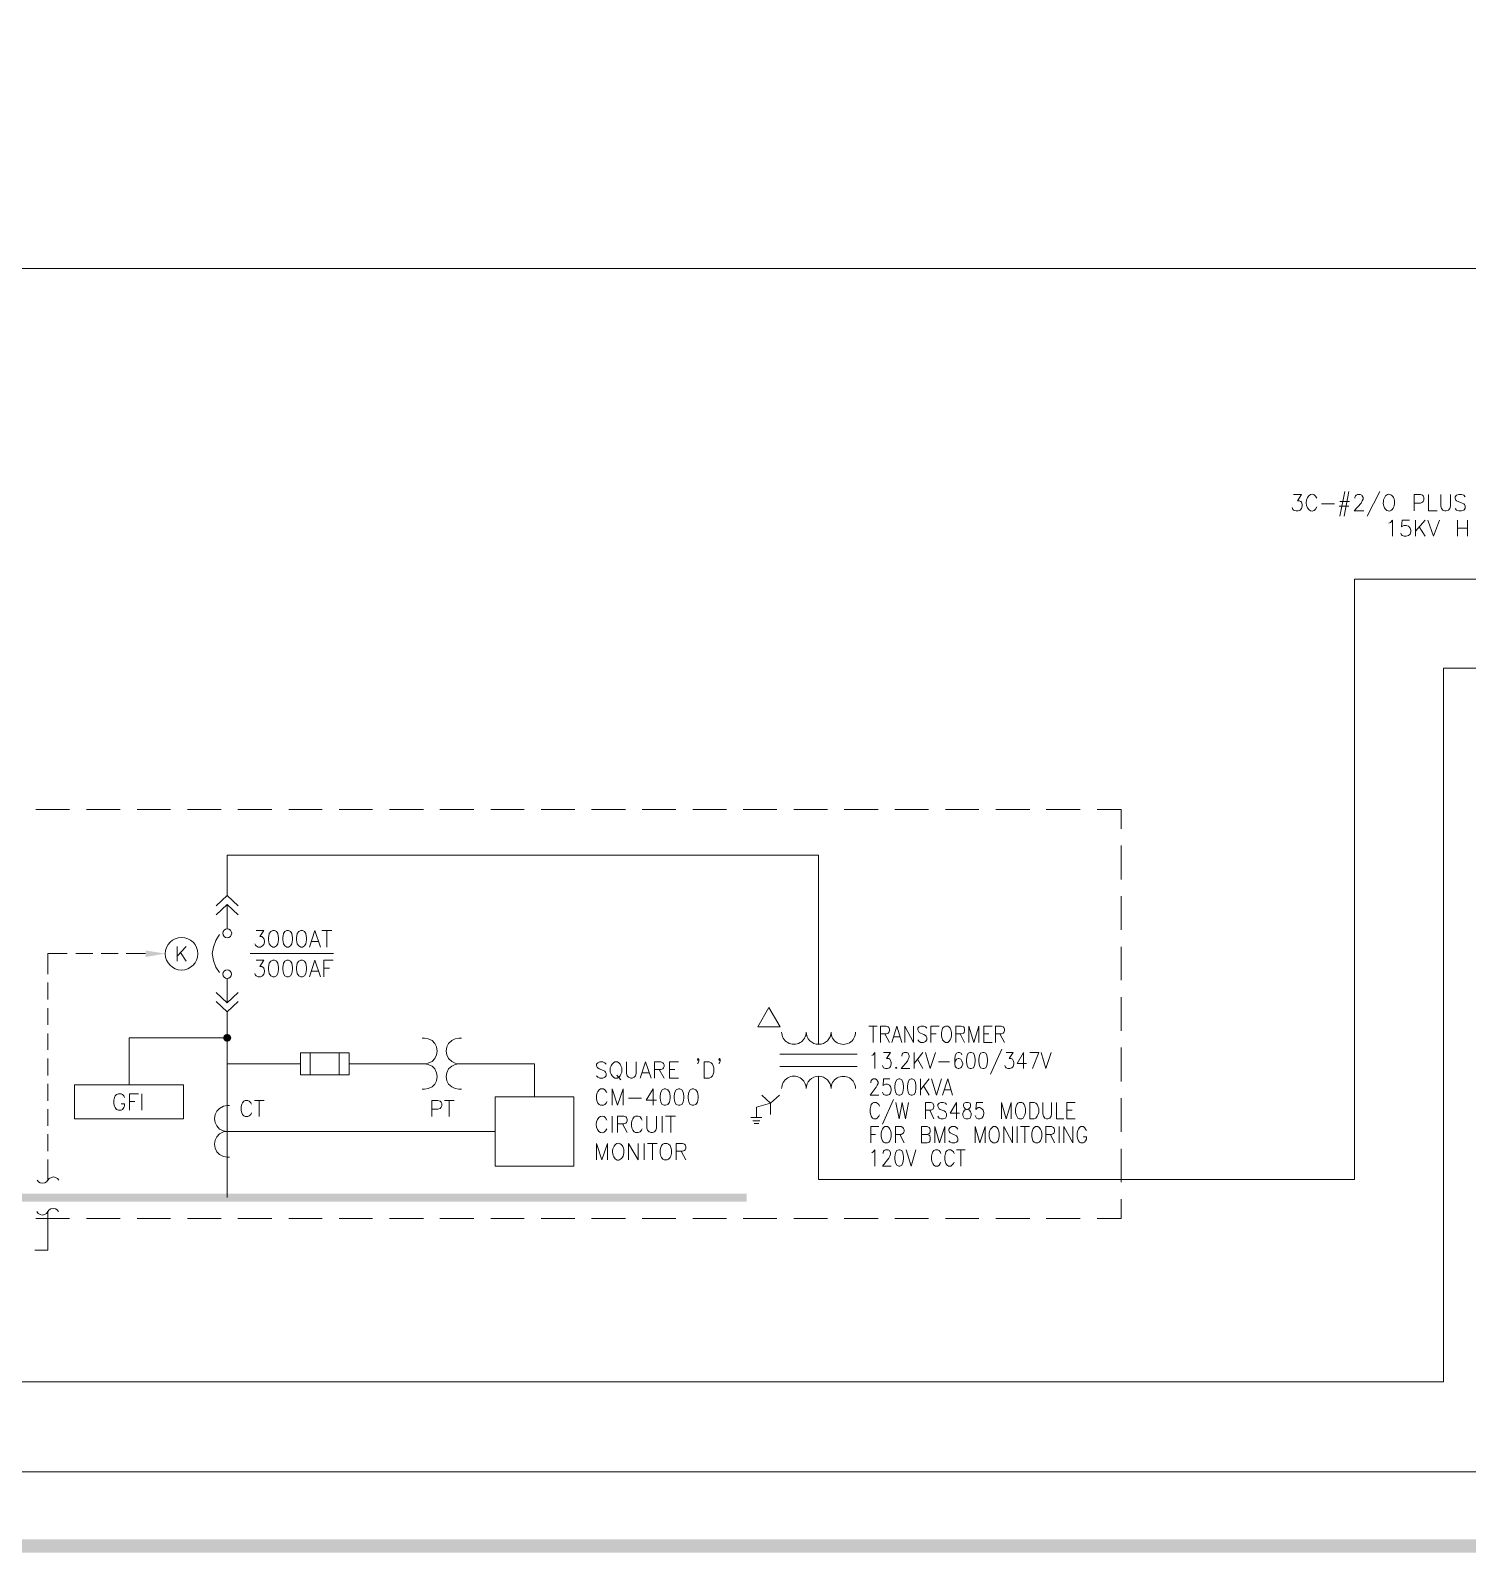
# Model space of a CAD drawing. Header units: inches. Extents: x 0.9 to 46, y 0.8 to 32.4.
# Drawn here: x 29.15 to 36.08, y 0.75 to 8.1 of the extents above; entities that cross this region are included whole.
import ezdxf

# ---------------------------------------------------------------- set-up
doc = ezdxf.new("R2010")
doc.units = ezdxf.units.IN
doc.header["$MEASUREMENT"] = 0
doc.layers.add('PDF_Geometry', color=7, linetype='Continuous')
doc.layers.add('PDF_Solid Fills', color=7, linetype='Continuous')

msp = doc.modelspace()

# ---------------------------------------------------------------- linework, layer by layer
at = {"layer": 'PDF_Geometry', "color": 8, "lineweight": 20, "true_color": 0x808080}
for points in [[(2.65, 8.8948), (16.103, 8.8948), (16.103, 6.9499), (41.7374, 6.9499)], [(41.7374, 1.145), (2.7, 1.145)]]:
    msp.add_lwpolyline(points, dxfattribs=at)
at = {"layer": 'PDF_Geometry', "lineweight": 9}
for points in [[(35.2427, 5.8599), (35.281, 5.8599), (35.2609, 5.8299), (35.2711, 5.8299), (35.2778, 5.8266), (35.281, 5.8232), (35.2842, 5.8116), (35.2842, 5.8032), (35.281, 5.7932), (35.2743, 5.7849), (35.2644, 5.7816), (35.2542, 5.7816), (35.2427, 5.7849), (35.2392, 5.7882), (35.236, 5.7966)], [(35.3777, 5.8149), (35.4393, 5.8149)], [(35.4626, 5.8032), (35.5095, 5.8032)], [(35.4894, 5.8749), (35.4661, 5.7549)], [(35.4661, 5.8266), (35.5126, 5.8266)], [(35.5095, 5.8749), (35.4862, 5.7549)], [(35.5375, 5.8416), (35.5375, 5.8449), (35.541, 5.8532), (35.5442, 5.8565), (35.5509, 5.8599), (35.5643, 5.8599), (35.571, 5.8565), (35.5742, 5.8532), (35.5777, 5.8449), (35.5777, 5.8382), (35.5742, 5.8299), (35.5678, 5.8182), (35.5343, 5.7816), (35.5809, 5.7816)], [(35.6594, 5.8749), (35.5978, 5.7549)], [(35.8244, 5.7816), (35.8244, 5.8599), (35.8544, 5.8599), (35.8642, 5.8565), (35.8678, 5.8532), (35.8709, 5.8449), (35.8709, 5.8332), (35.8678, 5.8266), (35.8642, 5.8232), (35.8544, 5.8182), (35.8244, 5.8182)], [(35.8942, 5.8599), (35.8942, 5.7816), (35.936, 5.7816)], [(35.9526, 5.8599), (35.9526, 5.8032), (35.9561, 5.7932), (35.9628, 5.7849), (35.9727, 5.7816), (35.9794, 5.7816), (35.9893, 5.7849), (35.996, 5.7932), (35.9992, 5.8032), (35.9992, 5.8599)], [(36.071, 5.8482), (36.0643, 5.8565), (36.0528, 5.8599), (36.0394, 5.8599), (36.0292, 5.8565), (36.0228, 5.8482), (36.0228, 5.8416), (36.026, 5.8332), (36.0292, 5.8299), (36.0359, 5.8266), (36.056, 5.8182), (36.0643, 5.8149), (36.0678, 5.8116), (36.071, 5.8032), (36.071, 5.7932), (36.0643, 5.7849), (36.0528, 5.7816), (36.0394, 5.7816), (36.0292, 5.7849), (36.0228, 5.7932)], [(35.7028, 5.7216), (35.7095, 5.7249), (35.7194, 5.7365), (35.7194, 5.6582)], [(35.8011, 5.7365), (35.766, 5.7365), (35.7628, 5.7032), (35.766, 5.7066), (35.7759, 5.7099), (35.7861, 5.7099), (35.7976, 5.7066), (35.8043, 5.6982), (35.8078, 5.6882), (35.8078, 5.6799), (35.8043, 5.6682), (35.7976, 5.6616), (35.7861, 5.6582), (35.7759, 5.6582), (35.766, 5.6616), (35.7628, 5.6649), (35.7593, 5.6732)], [(35.8311, 5.7365), (35.8311, 5.6582)], [(35.8776, 5.7365), (35.8311, 5.6832)], [(35.891, 5.7365), (35.9175, 5.6582), (35.9459, 5.7365)], [(36.0327, 5.7365), (36.0327, 5.6582)], [(36.0809, 5.7365), (36.0809, 5.6582)], [(35.8477, 5.7032), (35.8776, 5.6582)], [(36.0327, 5.6982), (36.0809, 5.6982)], [(39.0025, 4.2399), (39.0025, 5.4516), (35.5359, 5.4516), (35.5359, 2.5549), (32.9509, 2.5549), (32.9509, 3.0516)], [(38.3877, 4.2399), (38.3877, 5.0216), (35.966, 5.0216), (35.966, 1.5783), (13.4848, 1.5783), (13.4848, 3.0516)], [(29.1744, 4.3399), (29.3378, 4.3399)], [(29.4195, 4.3399), (29.5811, 4.3399)], [(29.6628, 4.3399), (29.8245, 4.3399)], [(29.9061, 4.3399), (30.0695, 4.3399)], [(30.1495, 4.3399), (30.3128, 4.3399)], [(30.3945, 4.3399), (30.5561, 4.3399)], [(30.6378, 4.3399), (30.7994, 4.3399)], [(30.8811, 4.3399), (31.0444, 4.3399)], [(31.1244, 4.3399), (31.2878, 4.3399)], [(31.3694, 4.3399), (31.5311, 4.3399)], [(31.6127, 4.3399), (31.7744, 4.3399)], [(31.8561, 4.3399), (32.0193, 4.3399)], [(32.0994, 4.3399), (32.2627, 4.3399)], [(32.3444, 4.3399), (32.5062, 4.3399)], [(32.5878, 4.3399), (32.7493, 4.3399)], [(32.831, 4.3399), (32.9943, 4.3399)], [(33.0744, 4.3399), (33.2378, 4.3399)], [(33.3194, 4.3399), (33.4812, 4.3399)], [(33.5626, 4.3399), (33.7243, 4.3399)], [(33.806, 4.3399), (33.9694, 4.3399)], [(34.0494, 4.3399), (34.2128, 4.3399)], [(34.2945, 4.3399), (34.4109, 4.3399), (34.4109, 4.2466)], [(32.9509, 3.2066), (32.9509, 4.1199), (30.0978, 4.1199), (30.0978, 3.9249)], [(34.4109, 4.1666), (34.4109, 4.0032)], [(30.0445, 3.8749), (30.0978, 3.9249), (30.1511, 3.8749)], [(34.4109, 3.9216), (34.4109, 3.7599)], [(30.0445, 3.8316), (30.0978, 3.8816)], [(30.1511, 3.8316), (30.0978, 3.8816), (30.0978, 3.7649)], [(30.2378, 3.7566), (30.2745, 3.7566), (30.2545, 3.7266), (30.2644, 3.7266), (30.2711, 3.7216), (30.2745, 3.7183), (30.2778, 3.7066), (30.2778, 3.6999), (30.2745, 3.6883), (30.2678, 3.6816), (30.2578, 3.6766), (30.2478, 3.6766), (30.2378, 3.6816), (30.2345, 3.6849), (30.2311, 3.6916)], [(30.4944, 3.6766), (30.5211, 3.7566), (30.5478, 3.6766)], [(30.5544, 3.7566), (30.6028, 3.7566)], [(30.5778, 3.7566), (30.5778, 3.6766)], [(29.8561, 3.6799), (29.8561, 3.6083)], [(29.8995, 3.6799), (29.8561, 3.6333)], [(30.0611, 3.7366), (30.0428, 3.7083), (30.0311, 3.6766), (30.0261, 3.6449), (30.0311, 3.6116), (30.0428, 3.5799), (30.0611, 3.5533)], [(30.5044, 3.7033), (30.5378, 3.7033)], [(34.4109, 3.6783), (34.4109, 3.5166)], [(29.3261, 3.6449), (29.2328, 3.6449), (29.2328, 3.5449)], [(29.4495, 3.6449), (29.3678, 3.6449)], [(29.5711, 3.6449), (29.4895, 3.6449)], [(29.7045, 3.6449), (29.6111, 3.6449)], [(29.8728, 3.6499), (29.8995, 3.6083)], [(30.2094, 3.6449), (30.6111, 3.6449)], [(30.2378, 3.6133), (30.2745, 3.6133), (30.2545, 3.5833), (30.2644, 3.5833), (30.2711, 3.5783), (30.2745, 3.5749), (30.2778, 3.5633), (30.2778, 3.5566), (30.2745, 3.5449), (30.2678, 3.5383), (30.2578, 3.5333), (30.2478, 3.5333), (30.2378, 3.5383), (30.2345, 3.5416), (30.2311, 3.5483)], [(30.4944, 3.5333), (30.5211, 3.6133), (30.5478, 3.5333)], [(30.5645, 3.5333), (30.5645, 3.6133), (30.6094, 3.6133)], [(30.5044, 3.5599), (30.5378, 3.5599)], [(30.5645, 3.5749), (30.5911, 3.5749)], [(29.2328, 3.5049), (29.2328, 3.4233)], [(30.1511, 3.4566), (30.0978, 3.4066), (30.0445, 3.4566)], [(30.0978, 3.5249), (30.0978, 3.4066)], [(29.2328, 3.3816), (29.2328, 3.3016)], [(30.0978, 2.4683), (30.0978, 3.3633), (30.0445, 3.4133)], [(30.1511, 3.4133), (30.0978, 3.3633)], [(34.4109, 3.4349), (34.4109, 3.2716)], [(29.2328, 3.2599), (29.2328, 3.1799)], [(29.6244, 3.0116), (29.6244, 3.2383), (30.0795, 3.2383)], [(31.0378, 3.2366), (31.0495, 3.2366), (31.0678, 3.2333), (31.0861, 3.2249), (31.0994, 3.2116), (31.1078, 3.1949), (31.1111, 3.1749), (31.1078, 3.1566), (31.0994, 3.1383), (31.0861, 3.1249), (31.0678, 3.1166), (31.0495, 3.1133), (31.0678, 3.1099), (31.0861, 3.1016), (31.0994, 3.0883), (31.1078, 3.0699), (31.1111, 3.0516), (31.1078, 3.0316), (31.0994, 3.0149), (31.0861, 3.0016), (31.0678, 2.9933), (31.0495, 2.99), (31.0378, 2.99)], [(31.2278, 3.2366), (31.2161, 3.2366), (31.1977, 3.2333), (31.1811, 3.2249), (31.1661, 3.2116), (31.1578, 3.1949), (31.1545, 3.1749), (31.1578, 3.1566), (31.1661, 3.1383), (31.1811, 3.1249), (31.1977, 3.1166), (31.2161, 3.1133), (31.1977, 3.1099), (31.1811, 3.1016), (31.1661, 3.0883), (31.1578, 3.0699), (31.1545, 3.0516), (31.1578, 3.0316), (31.1661, 3.0149), (31.1811, 3.0016), (31.1977, 2.9933), (31.2161, 2.99), (31.2278, 2.99)], [(33.1928, 3.2949), (33.2343, 3.2949)], [(33.2145, 3.2949), (33.2145, 3.2166)], [(33.2493, 3.2166), (33.2493, 3.2949), (33.2776, 3.2949), (33.2859, 3.2916), (33.2895, 3.2883), (33.2926, 3.2799), (33.2926, 3.2733), (33.2895, 3.2649), (33.2859, 3.2616), (33.2776, 3.2583), (33.2493, 3.2583)], [(33.271, 3.2583), (33.2926, 3.2166)], [(33.3045, 3.2166), (33.3277, 3.2949), (33.3526, 3.2166)], [(33.3127, 3.2433), (33.3427, 3.2433)], [(33.3676, 3.2166), (33.3676, 3.2949), (33.4094, 3.2166), (33.4094, 3.2949)], [(33.4726, 3.2849), (33.4662, 3.2916), (33.4576, 3.2949), (33.4445, 3.2949), (33.4359, 3.2916), (33.4295, 3.2849), (33.4295, 3.2766), (33.4327, 3.27), (33.4359, 3.2649), (33.4426, 3.2616), (33.4595, 3.255), (33.4662, 3.2499), (33.4694, 3.2466), (33.4726, 3.2399), (33.4726, 3.2283), (33.4662, 3.22), (33.4576, 3.2166), (33.4445, 3.2166), (33.4359, 3.22), (33.4295, 3.2283)], [(33.4927, 3.2166), (33.4927, 3.2949), (33.5326, 3.2949)], [(33.4927, 3.2583), (33.5176, 3.2583)], [(33.6127, 3.2166), (33.6127, 3.2949), (33.6395, 3.2949), (33.6494, 3.2916), (33.6529, 3.2883), (33.6545, 3.2799), (33.6545, 3.2733), (33.6529, 3.2649), (33.6494, 3.2616), (33.6395, 3.2583), (33.6127, 3.2583)], [(33.6344, 3.2583), (33.6545, 3.2166)], [(33.6762, 3.2166), (33.6762, 3.2949), (33.6994, 3.2166), (33.7243, 3.2949), (33.7243, 3.2166)], [(33.7878, 3.2166), (33.7476, 3.2166), (33.7476, 3.2949), (33.7878, 3.2949)], [(33.7476, 3.2583), (33.7728, 3.2583)], [(33.8044, 3.2166), (33.8044, 3.2949), (33.8328, 3.2949), (33.8411, 3.2916), (33.8443, 3.2883), (33.8478, 3.2799), (33.8478, 3.2733), (33.8443, 3.2649), (33.8411, 3.2616), (33.8328, 3.2583), (33.8044, 3.2583)], [(33.8261, 3.2583), (33.8478, 3.2166)], [(30.4978, 3.0599), (30.4978, 3.1666)], [(30.6378, 3.0599), (30.6378, 3.1666)], [(33.1376, 3.1599), (32.7643, 3.1599)], [(33.2078, 3.1533), (33.2145, 3.1566), (33.2228, 3.1683), (33.2228, 3.0899)], [(33.2642, 3.1683), (33.2977, 3.1683), (33.2792, 3.1383), (33.2895, 3.1383), (33.2942, 3.1349), (33.2977, 3.1299), (33.3009, 3.1199), (33.3009, 3.1116), (33.2977, 3.0999), (33.2926, 3.0933), (33.2828, 3.0899), (33.2745, 3.0899), (33.2642, 3.0933), (33.2627, 3.0966), (33.2595, 3.1049)], [(33.3526, 3.1499), (33.3526, 3.1533), (33.3545, 3.1599), (33.3577, 3.1649), (33.3644, 3.1683), (33.3759, 3.1683), (33.3826, 3.1649), (33.3845, 3.1599), (33.3877, 3.1533), (33.3877, 3.1449), (33.3845, 3.1383), (33.3794, 3.1266), (33.3494, 3.0899), (33.3909, 3.0899)], [(33.4126, 3.1683), (33.4126, 3.0899)], [(33.4544, 3.1683), (33.4126, 3.1149)], [(33.4662, 3.1683), (33.4895, 3.0899), (33.5144, 3.1683)], [(33.6427, 3.1566), (33.6395, 3.1649), (33.6312, 3.1683), (33.6245, 3.1683), (33.6162, 3.1649), (33.6095, 3.1533), (33.6079, 3.1349), (33.6079, 3.1149), (33.6095, 3.0999), (33.6162, 3.0933), (33.6245, 3.0899), (33.6277, 3.0899), (33.6379, 3.0933), (33.6427, 3.0999), (33.6462, 3.1116), (33.6462, 3.1149), (33.6427, 3.1266), (33.6379, 3.1349), (33.6277, 3.1383), (33.6245, 3.1383), (33.6162, 3.1349), (33.6095, 3.1266), (33.6079, 3.1149)], [(33.8344, 3.1833), (33.7811, 3.0633)], [(33.8561, 3.1683), (33.8893, 3.1683), (33.8711, 3.1383), (33.8794, 3.1383), (33.8861, 3.1349), (33.8893, 3.1299), (33.8928, 3.1199), (33.8928, 3.1116), (33.8893, 3.0999), (33.8826, 3.0933), (33.8743, 3.0899), (33.8644, 3.0899), (33.8561, 3.0933), (33.8526, 3.0966), (33.8494, 3.1049)], [(33.9394, 3.0899), (33.9394, 3.1683), (33.9094, 3.1149), (33.9544, 3.1149)], [(33.9828, 3.0899), (34.0128, 3.1683), (33.9694, 3.1683)], [(34.0242, 3.1683), (34.0479, 3.0899), (34.0727, 3.1683)], [(34.4109, 3.1916), (34.4109, 3.0283)], [(29.2328, 3.1383), (29.2328, 3.0566)], [(30.0978, 3.1133), (30.4511, 3.1133)], [(31.0495, 3.1133), (31.0378, 3.1133), (30.6861, 3.1133)], [(31.2161, 3.1133), (31.2278, 3.1133), (31.5811, 3.1133), (31.5811, 2.9533)], [(31.9261, 3.1116), (31.9194, 3.1183), (31.9095, 3.1233), (31.8961, 3.1233), (31.8861, 3.1183), (31.8794, 3.1116), (31.8794, 3.1033), (31.8827, 3.0966), (31.8861, 3.0933), (31.8928, 3.0883), (31.9127, 3.0816), (31.9194, 3.0783), (31.9226, 3.0733), (31.9261, 3.0666), (31.9261, 3.0549), (31.9194, 3.0483), (31.9095, 3.0433), (31.8961, 3.0433), (31.8861, 3.0483), (31.8794, 3.0549)], [(32.0244, 3.1233), (32.0244, 3.0666), (32.0279, 3.0549), (32.0343, 3.0483), (32.0445, 3.0433), (32.0512, 3.0433), (32.0611, 3.0483), (32.0678, 3.0549), (32.071, 3.0666), (32.071, 3.1233)], [(32.0895, 3.0433), (32.116, 3.1233), (32.1428, 3.0433)], [(32.1594, 3.0433), (32.1594, 3.1233), (32.1893, 3.1233), (32.1996, 3.1183), (32.2027, 3.1149), (32.2059, 3.1083), (32.2059, 3.0999), (32.2027, 3.0933), (32.1996, 3.0883), (32.1893, 3.0849), (32.1594, 3.0849)], [(32.1826, 3.0849), (32.2059, 3.0433)], [(32.2745, 3.0433), (32.2311, 3.0433), (32.2311, 3.1233), (32.2745, 3.1233)], [(32.2311, 3.0849), (32.2576, 3.0849)], [(32.3728, 3.1333), (32.3693, 3.1299), (32.3661, 3.1333), (32.3693, 3.1383), (32.3728, 3.1333), (32.3728, 3.1266), (32.3693, 3.1183), (32.3661, 3.1149)], [(32.4762, 3.1333), (32.4727, 3.1299), (32.4695, 3.1333), (32.4727, 3.1383), (32.4762, 3.1333), (32.4762, 3.1266), (32.4727, 3.1183), (32.4695, 3.1149)], [(33.1376, 3.0999), (32.7643, 3.0999)], [(33.4276, 3.1349), (33.4544, 3.0899)], [(33.5294, 3.1233), (33.5827, 3.1233)], [(29.2328, 3.0166), (29.2328, 2.935)], [(31.9778, 3.0583), (31.9976, 3.0366)], [(32.0994, 3.0699), (32.1329, 3.0699)], [(33.2027, 3.0216), (33.2027, 3.0249), (33.2043, 3.0333), (33.2078, 3.0366), (33.2145, 3.0399), (33.226, 3.0399), (33.2327, 3.0366), (33.2343, 3.0333), (33.2378, 3.0249), (33.2378, 3.0183), (33.2343, 3.0099), (33.2295, 2.9999), (33.1995, 2.9616), (33.241, 2.9616)], [(33.2942, 3.0399), (33.2642, 3.0399), (33.2627, 3.0066), (33.2642, 3.0099), (33.2745, 3.0149), (33.2828, 3.0149), (33.2926, 3.0099), (33.2977, 3.0033), (33.3009, 2.9916), (33.3009, 2.9849), (33.2977, 2.9733), (33.2926, 2.9649), (33.2828, 2.9616), (33.2745, 2.9616), (33.2642, 2.9649), (33.2627, 2.9699), (33.2595, 2.9766)], [(33.4426, 3.0399), (33.4426, 2.9616)], [(33.4844, 3.0399), (33.4426, 2.9883)], [(33.4962, 3.0399), (33.5195, 2.9616), (33.5444, 3.0399)], [(33.5495, 2.9616), (33.5744, 3.0399), (33.5977, 2.9616)], [(29.6028, 2.9499), (29.5995, 2.9583), (29.5928, 2.9649), (29.5861, 2.9683), (29.5728, 2.9683), (29.5645, 2.9649), (29.5578, 2.9583), (29.5545, 2.9499), (29.5511, 2.9383), (29.5511, 2.9199), (29.5545, 2.9083), (29.5578, 2.9016), (29.5645, 2.8933), (29.5728, 2.8899), (29.5861, 2.8899), (29.5928, 2.8933), (29.5995, 2.9016), (29.6028, 2.9083), (29.6028, 2.9199), (29.5861, 2.9199)], [(29.6261, 2.8899), (29.6261, 2.9683), (29.6695, 2.9683)], [(29.6861, 2.9683), (29.6861, 2.8899)], [(31.9293, 2.9733), (31.9261, 2.9799), (31.9194, 2.9883), (31.9127, 2.9916), (31.8994, 2.9916), (31.8928, 2.9883), (31.8861, 2.9799), (31.8827, 2.9733), (31.8794, 2.9616), (31.8794, 2.9433), (31.8827, 2.9316), (31.8861, 2.9233), (31.8928, 2.9166), (31.8994, 2.9133), (31.9127, 2.9133), (31.9194, 2.9166), (31.9261, 2.9233), (31.9293, 2.9316)], [(31.9545, 2.9133), (31.9545, 2.9916), (31.981, 2.9133), (32.0078, 2.9916), (32.0078, 2.9133)], [(32.0343, 2.9466), (32.0962, 2.9466)], [(32.1527, 2.9133), (32.1527, 2.9916), (32.1195, 2.9383), (32.1696, 2.9383)], [(32.6778, 2.9616), (32.7193, 2.9233), (32.7627, 2.9616)], [(33.3127, 2.9416), (33.2595, 2.8216)], [(33.4576, 3.0066), (33.4844, 2.9616)], [(33.5594, 2.9883), (33.5894, 2.9883)], [(34.4109, 2.9466), (34.4109, 2.7849)], [(29.2328, 2.8949), (29.2328, 2.8133)], [(29.6261, 2.9316), (29.6528, 2.9316)], [(30.1094, 2.9116), (30.0978, 2.9116), (30.0795, 2.9083), (30.0611, 2.8983), (30.0478, 2.8849), (30.0394, 2.8683), (30.0361, 2.8483), (30.0394, 2.8299), (30.0478, 2.8133), (30.0611, 2.7983), (30.0795, 2.79), (30.0978, 2.7866), (30.0795, 2.7849), (30.0611, 2.7749), (30.0478, 2.7616), (30.0394, 2.7449), (30.0361, 2.7249), (30.0394, 2.7066), (30.0478, 2.6883), (30.0611, 2.675), (30.0795, 2.6666), (30.0978, 2.6633), (30.1094, 2.6633)], [(30.2144, 2.9183), (30.2111, 2.9249), (30.2045, 2.9333), (30.1978, 2.9366), (30.1845, 2.9366), (30.1778, 2.9333), (30.1711, 2.9249), (30.1678, 2.9183), (30.1645, 2.9066), (30.1645, 2.8883), (30.1678, 2.8766), (30.1711, 2.8683), (30.1778, 2.8616), (30.1845, 2.8583), (30.1978, 2.8583), (30.2045, 2.8616), (30.2111, 2.8683), (30.2144, 2.8766)], [(30.2294, 2.9366), (30.2761, 2.9366)], [(30.2528, 2.9366), (30.2528, 2.8583)], [(31.0844, 2.8583), (31.0844, 2.9366), (31.1144, 2.9366), (31.1261, 2.9333), (31.1294, 2.9283), (31.1328, 2.9216), (31.1328, 2.91), (31.1294, 2.9033), (31.1261, 2.8983), (31.1144, 2.8949), (31.0844, 2.8949)], [(31.1461, 2.9366), (31.1928, 2.9366)], [(31.1694, 2.9366), (31.1694, 2.8583)], [(32.651, 2.8533), (32.651, 2.9033), (32.7193, 2.9233), (32.7193, 2.8683)], [(33.2445, 2.9083), (33.241, 2.9166), (33.2343, 2.9233), (33.2295, 2.9266), (33.2177, 2.9266), (33.211, 2.9233), (33.2043, 2.9166), (33.2027, 2.9083), (33.1995, 2.8966), (33.1995, 2.8783), (33.2027, 2.8666), (33.2043, 2.8599), (33.211, 2.8516), (33.2177, 2.8483), (33.2295, 2.8483), (33.2343, 2.8516), (33.241, 2.8599), (33.2445, 2.8666)], [(33.3242, 2.9266), (33.3395, 2.8483), (33.3545, 2.9266), (33.3695, 2.8483), (33.3845, 2.9266)], [(33.4662, 2.8483), (33.4662, 2.9266), (33.4927, 2.9266), (33.5026, 2.9233), (33.5045, 2.9199), (33.5077, 2.9116), (33.5077, 2.905), (33.5045, 2.8966), (33.5026, 2.8933), (33.4927, 2.8899), (33.4662, 2.8899)], [(33.4876, 2.8899), (33.5077, 2.8483)], [(33.5677, 2.9166), (33.5626, 2.9233), (33.5527, 2.9266), (33.5412, 2.9266), (33.5326, 2.9233), (33.5262, 2.9166), (33.5262, 2.9083), (33.5294, 2.9016), (33.5326, 2.8966), (33.5377, 2.8933), (33.5562, 2.8866), (33.5626, 2.8816), (33.5645, 2.8783), (33.5677, 2.8716), (33.5677, 2.8599), (33.5626, 2.8516), (33.5527, 2.8483), (33.5412, 2.8483), (33.5326, 2.8516), (33.5262, 2.8599)], [(33.6162, 2.8483), (33.6162, 2.9266), (33.5862, 2.875), (33.6312, 2.875)], [(33.7428, 2.9266), (33.7128, 2.9266), (33.7093, 2.8933), (33.7128, 2.8966), (33.7211, 2.9016), (33.7294, 2.9016), (33.7393, 2.8966), (33.7444, 2.8899), (33.7476, 2.8783), (33.7476, 2.8716), (33.7444, 2.8599), (33.7393, 2.8516), (33.7294, 2.8483), (33.7211, 2.8483), (33.7128, 2.8516), (33.7093, 2.8566), (33.7061, 2.8633)], [(33.8328, 2.8483), (33.8328, 2.9266), (33.8561, 2.8483), (33.8794, 2.9266), (33.8794, 2.8483)], [(34.0329, 2.9266), (34.0329, 2.8716), (34.036, 2.8599), (34.0427, 2.8516), (34.051, 2.8483), (34.0577, 2.8483), (34.066, 2.8516), (34.0727, 2.8599), (34.0743, 2.8716), (34.0743, 2.9266)], [(34.0995, 2.9266), (34.0995, 2.8483), (34.1343, 2.8483)], [(34.1895, 2.8483), (34.1493, 2.8483), (34.1493, 2.9266), (34.1895, 2.9266)], [(34.1493, 2.8899), (34.1745, 2.8899)], [(31.9545, 2.8599), (31.9545, 2.7816)], [(31.981, 2.7816), (31.981, 2.8599), (32.011, 2.8599), (32.0212, 2.8566), (32.0244, 2.8533), (32.0279, 2.8449), (32.0279, 2.8383), (32.0244, 2.8299), (32.0212, 2.8266), (32.011, 2.8233), (31.981, 2.8233)], [(32.0043, 2.8233), (32.0279, 2.7816)], [(32.0994, 2.8416), (32.0962, 2.8483), (32.0895, 2.8566), (32.0812, 2.8599), (32.0678, 2.8599), (32.0611, 2.8566), (32.0544, 2.8483), (32.0512, 2.8416), (32.0477, 2.8299), (32.0477, 2.8116), (32.0512, 2.7999), (32.0544, 2.7933), (32.0611, 2.7849), (32.0678, 2.7816), (32.0812, 2.7816), (32.0895, 2.7849), (32.0962, 2.7933), (32.0994, 2.7999)], [(32.1227, 2.8599), (32.1227, 2.8033), (32.1262, 2.7933), (32.1329, 2.7849), (32.1428, 2.7816), (32.1495, 2.7816), (32.1594, 2.7849), (32.1661, 2.7933), (32.1696, 2.8033), (32.1696, 2.8599)], [(32.196, 2.8599), (32.196, 2.7816)], [(32.2126, 2.8599), (32.2611, 2.8599)], [(32.2378, 2.8599), (32.2378, 2.7816)], [(32.6778, 2.8533), (32.6245, 2.8533)], [(32.6676, 2.8383), (32.6344, 2.8383)], [(32.6628, 2.825), (32.6395, 2.825)], [(33.2027, 2.7316), (33.2027, 2.8099), (33.241, 2.8099)], [(33.3226, 2.7316), (33.3226, 2.8099), (33.3494, 2.8099), (33.3577, 2.8066), (33.3609, 2.8016), (33.3644, 2.795), (33.3644, 2.7866), (33.3609, 2.7799), (33.3577, 2.7766), (33.3494, 2.7716), (33.3226, 2.7716)], [(33.4745, 2.7716), (33.4844, 2.7683), (33.4876, 2.765), (33.4895, 2.7566), (33.4895, 2.7466), (33.4876, 2.7383), (33.4844, 2.735), (33.4745, 2.7316), (33.4477, 2.7316), (33.4477, 2.8099), (33.4745, 2.8099), (33.4844, 2.8066), (33.4876, 2.8016), (33.4895, 2.795), (33.4895, 2.7866), (33.4876, 2.7799), (33.4844, 2.7766), (33.4745, 2.7716), (33.4477, 2.7716)], [(33.5112, 2.7316), (33.5112, 2.8099), (33.5345, 2.7316), (33.5594, 2.8099), (33.5594, 2.7316)], [(33.6229, 2.7983), (33.6162, 2.8066), (33.6079, 2.8099), (33.5945, 2.8099), (33.5862, 2.8066), (33.5795, 2.7983), (33.5795, 2.7916), (33.5827, 2.7833), (33.5862, 2.7799), (33.5929, 2.7766), (33.6095, 2.7683), (33.6162, 2.765), (33.6194, 2.7616), (33.6229, 2.7533), (33.6229, 2.7416), (33.6162, 2.735), (33.6079, 2.7316), (33.5945, 2.7316), (33.5862, 2.735), (33.5795, 2.7416)], [(33.7061, 2.7316), (33.7061, 2.8099), (33.7294, 2.7316), (33.7543, 2.8099), (33.7543, 2.7316)], [(33.8443, 2.7316), (33.8443, 2.8099), (33.8861, 2.7316), (33.8861, 2.8099)], [(33.9094, 2.8099), (33.9094, 2.7316)], [(33.9244, 2.8099), (33.9678, 2.8099)], [(33.9461, 2.8099), (33.9461, 2.7316)], [(34.0479, 2.7316), (34.0479, 2.8099), (34.0743, 2.8099), (34.0842, 2.8066), (34.0877, 2.8016), (34.0893, 2.795), (34.0893, 2.7866), (34.0877, 2.7799), (34.0842, 2.7766), (34.0743, 2.7716), (34.0479, 2.7716)], [(34.111, 2.8099), (34.111, 2.7316)], [(34.1343, 2.7316), (34.1343, 2.8099), (34.1777, 2.7316), (34.1777, 2.8099)], [(34.2428, 2.7916), (34.2393, 2.7983), (34.2345, 2.8066), (34.2278, 2.8099), (34.216, 2.8099), (34.2093, 2.8066), (34.2045, 2.7983), (34.201, 2.7916), (34.1978, 2.7799), (34.1978, 2.7616), (34.201, 2.7499), (34.2045, 2.7416), (34.2093, 2.735), (34.216, 2.7316), (34.2278, 2.7316), (34.2345, 2.735), (34.2393, 2.7416), (34.2428, 2.7499), (34.2428, 2.7616), (34.2278, 2.7616)], [(29.2328, 2.7733), (29.2328, 2.6916)], [(31.3911, 2.7866), (30.0978, 2.7866), (30.1094, 2.7866)], [(31.8794, 2.65), (31.8794, 2.7283), (31.906, 2.65), (31.9328, 2.7283), (31.9328, 2.65)], [(32.0343, 2.65), (32.0343, 2.7283), (32.0812, 2.65), (32.0812, 2.7283)], [(32.1093, 2.7283), (32.1093, 2.65)], [(32.1262, 2.7283), (32.1728, 2.7283)], [(32.1495, 2.7283), (32.1495, 2.65)], [(32.2643, 2.65), (32.2643, 2.7283), (32.2943, 2.7283), (32.3045, 2.7249), (32.3077, 2.7216), (32.3112, 2.7133), (32.3112, 2.7066), (32.3077, 2.6983), (32.3045, 2.6949), (32.2943, 2.6916), (32.2643, 2.6916)], [(33.2027, 2.7716), (33.226, 2.7716)], [(33.3427, 2.7716), (33.3644, 2.7316)], [(34.0692, 2.7716), (34.0893, 2.7316)], [(29.2328, 2.6516), (29.2328, 2.5516), (29.2395, 2.56), (29.2495, 2.565), (29.2595, 2.5683), (29.2695, 2.565), (29.2795, 2.56), (29.2861, 2.5516)], [(32.2876, 2.6916), (32.3112, 2.65)], [(33.2078, 2.6833), (33.2145, 2.6883), (33.2228, 2.6983), (33.2228, 2.62)], [(33.2627, 2.68), (33.2627, 2.6833), (33.2642, 2.6916), (33.2678, 2.6949), (33.2745, 2.6983), (33.2859, 2.6983), (33.2926, 2.6949), (33.2942, 2.6916), (33.2977, 2.6833), (33.2977, 2.6766), (33.2942, 2.6683), (33.2895, 2.6583), (33.2595, 2.62), (33.3009, 2.62)], [(33.3727, 2.6983), (33.3976, 2.62), (33.4209, 2.6983)], [(33.5412, 2.68), (33.5377, 2.6883), (33.5326, 2.6949), (33.5262, 2.6983), (33.5144, 2.6983), (33.5077, 2.6949), (33.5026, 2.6883), (33.4994, 2.68), (33.4962, 2.6683), (33.4962, 2.65), (33.4994, 2.6383), (33.5026, 2.6316), (33.5077, 2.6233), (33.5144, 2.62), (33.5262, 2.62), (33.5326, 2.6233), (33.5377, 2.6316), (33.5412, 2.6383)], [(33.6044, 2.68), (33.6012, 2.6883), (33.5945, 2.6949), (33.5894, 2.6983), (33.5779, 2.6983), (33.5712, 2.6949), (33.5645, 2.6883), (33.5626, 2.68), (33.5594, 2.6683), (33.5594, 2.65), (33.5626, 2.6383), (33.5645, 2.6316), (33.5712, 2.6233), (33.5779, 2.62), (33.5894, 2.62), (33.5945, 2.6233), (33.6012, 2.6316), (33.6044, 2.6383)], [(33.6162, 2.6983), (33.6576, 2.6983)], [(33.6379, 2.6983), (33.6379, 2.62)], [(34.4109, 2.7033), (34.4109, 2.5416)], [(29.1811, 2.5516), (29.1878, 2.5433), (29.1961, 2.5383), (29.2061, 2.5366), (29.2178, 2.5383), (29.2261, 2.5433), (29.2328, 2.5516)], [(34.4109, 2.46), (34.4109, 2.3666), (34.2945, 2.3666)], [(29.1695, 2.2133), (29.2328, 2.2133), (29.2328, 2.4), (29.2261, 2.3916), (29.2161, 2.3866), (29.2061, 2.3833), (29.1961, 2.3866), (29.1861, 2.3916), (29.1795, 2.4)], [(29.3378, 2.3666), (29.1744, 2.3666)], [(29.2845, 2.4), (29.2778, 2.4083), (29.2695, 2.4133), (29.2595, 2.4149), (29.2478, 2.4133), (29.2395, 2.4083), (29.2328, 2.4)], [(29.5811, 2.3666), (29.4195, 2.3666)], [(29.8245, 2.3666), (29.6628, 2.3666)], [(30.0695, 2.3666), (29.9061, 2.3666)], [(30.3128, 2.3666), (30.1495, 2.3666)], [(30.5561, 2.3666), (30.3945, 2.3666)], [(30.7994, 2.3666), (30.6378, 2.3666)], [(31.0444, 2.3666), (30.8811, 2.3666)], [(31.2878, 2.3666), (31.1244, 2.3666)], [(31.5311, 2.3666), (31.3694, 2.3666)], [(31.7744, 2.3666), (31.6127, 2.3666)], [(32.0193, 2.3666), (31.8561, 2.3666)], [(32.2627, 2.3666), (32.0994, 2.3666)], [(32.5062, 2.3666), (32.3444, 2.3666)], [(32.7493, 2.3666), (32.5878, 2.3666)], [(32.9943, 2.3666), (32.831, 2.3666)], [(33.2378, 2.3666), (33.0744, 2.3666)], [(33.4812, 2.3666), (33.3194, 2.3666)], [(33.7243, 2.3666), (33.5626, 2.3666)], [(33.9694, 2.3666), (33.806, 2.3666)], [(34.2128, 2.3666), (34.0494, 2.3666)]]:
    msp.add_lwpolyline(points, dxfattribs=at)
for points in [[(30.3178, 3.7566), (30.3078, 3.7516), (30.3011, 3.7416), (30.2978, 3.7216), (30.2978, 3.7116), (30.3011, 3.6916), (30.3078, 3.6816), (30.3178, 3.6766), (30.3261, 3.6766), (30.3361, 3.6816), (30.3428, 3.6916), (30.3461, 3.7116), (30.3461, 3.7216), (30.3428, 3.7416), (30.3361, 3.7516), (30.3261, 3.7566)], [(30.3861, 3.7566), (30.3761, 3.7516), (30.3694, 3.7416), (30.3661, 3.7216), (30.3661, 3.7116), (30.3694, 3.6916), (30.3761, 3.6816), (30.3861, 3.6766), (30.3928, 3.6766), (30.4028, 3.6816), (30.4095, 3.6916), (30.4128, 3.7116), (30.4128, 3.7216), (30.4095, 3.7416), (30.4028, 3.7516), (30.3928, 3.7566)], [(30.4528, 3.7566), (30.4428, 3.7516), (30.4361, 3.7416), (30.4328, 3.7216), (30.4328, 3.7116), (30.4361, 3.6916), (30.4428, 3.6816), (30.4528, 3.6766), (30.4611, 3.6766), (30.4711, 3.6816), (30.4778, 3.6916), (30.4811, 3.7116), (30.4811, 3.7216), (30.4778, 3.7416), (30.4711, 3.7516), (30.4611, 3.7566)], [(30.3178, 3.6133), (30.3078, 3.6083), (30.3011, 3.5983), (30.2978, 3.5783), (30.2978, 3.5683), (30.3011, 3.5483), (30.3078, 3.5383), (30.3178, 3.5333), (30.3261, 3.5333), (30.3361, 3.5383), (30.3428, 3.5483), (30.3461, 3.5683), (30.3461, 3.5783), (30.3428, 3.5983), (30.3361, 3.6083), (30.3261, 3.6133)], [(30.3861, 3.6133), (30.3761, 3.6083), (30.3694, 3.5983), (30.3661, 3.5783), (30.3661, 3.5683), (30.3694, 3.5483), (30.3761, 3.5383), (30.3861, 3.5333), (30.3928, 3.5333), (30.4028, 3.5383), (30.4095, 3.5483), (30.4128, 3.5683), (30.4128, 3.5783), (30.4095, 3.5983), (30.4028, 3.6083), (30.3928, 3.6133)], [(30.4528, 3.6133), (30.4428, 3.6083), (30.4361, 3.5983), (30.4328, 3.5783), (30.4328, 3.5683), (30.4361, 3.5483), (30.4428, 3.5383), (30.4528, 3.5333), (30.4611, 3.5333), (30.4711, 3.5383), (30.4778, 3.5483), (30.4811, 3.5683), (30.4811, 3.5783), (30.4778, 3.5983), (30.4711, 3.6083), (30.4611, 3.6133)], [(32.6577, 3.2916), (32.711, 3.3849), (32.7662, 3.2916)], [(30.1161, 3.2383), (30.1128, 3.2466), (30.1061, 3.2533), (30.0978, 3.2566), (30.0894, 3.2533), (30.0828, 3.2466), (30.0795, 3.2383), (30.0828, 3.2299), (30.0894, 3.2233), (30.0978, 3.22), (30.1061, 3.2233), (30.1128, 3.2299)], [(30.1145, 3.2383), (30.1111, 3.2466), (30.1061, 3.2516), (30.0978, 3.255), (30.0894, 3.2516), (30.0845, 3.2466), (30.0811, 3.2383), (30.0845, 3.2299), (30.0894, 3.2249), (30.0978, 3.2216), (30.1061, 3.2249), (30.1111, 3.2299)], [(33.5626, 3.2949), (33.5562, 3.2916), (33.5495, 3.2849), (33.5476, 3.2766), (33.5444, 3.2649), (33.5444, 3.2466), (33.5476, 3.235), (33.5495, 3.2283), (33.5562, 3.22), (33.5626, 3.2166), (33.5744, 3.2166), (33.5795, 3.22), (33.5862, 3.2283), (33.5894, 3.235), (33.5929, 3.2466), (33.5929, 3.2649), (33.5894, 3.2766), (33.5862, 3.2849), (33.5795, 3.2916), (33.5744, 3.2949)], [(30.4511, 3.0599), (30.6861, 3.0599), (30.6861, 3.1666), (30.4511, 3.1666)], [(33.6829, 3.1683), (33.6726, 3.1649), (33.6679, 3.1533), (33.6643, 3.1349), (33.6643, 3.1233), (33.6679, 3.1049), (33.6726, 3.0933), (33.6829, 3.0899), (33.6876, 3.0899), (33.6978, 3.0933), (33.7026, 3.1049), (33.7061, 3.1233), (33.7061, 3.1349), (33.7026, 3.1533), (33.6978, 3.1649), (33.6876, 3.1683)], [(33.7428, 3.1683), (33.7326, 3.1649), (33.7278, 3.1533), (33.7243, 3.1349), (33.7243, 3.1233), (33.7278, 3.1049), (33.7326, 3.0933), (33.7428, 3.0899), (33.7476, 3.0899), (33.7578, 3.0933), (33.7626, 3.1049), (33.7661, 3.1233), (33.7661, 3.1349), (33.7626, 3.1533), (33.7578, 3.1649), (33.7476, 3.1683)], [(31.9676, 3.1233), (31.9612, 3.1183), (31.9545, 3.1116), (31.951, 3.1033), (31.9462, 3.0933), (31.9462, 3.0733), (31.951, 3.0633), (31.9545, 3.0549), (31.9612, 3.0483), (31.9676, 3.0433), (31.981, 3.0433), (31.9877, 3.0483), (31.9944, 3.0549), (31.9976, 3.0633), (32.0011, 3.0733), (32.0011, 3.0933), (31.9976, 3.1033), (31.9944, 3.1116), (31.9877, 3.1183), (31.981, 3.1233)], [(32.3993, 3.0433), (32.3993, 3.1233), (32.4229, 3.1233), (32.4328, 3.1183), (32.4395, 3.1116), (32.4427, 3.1033), (32.4462, 3.0933), (32.4462, 3.0733), (32.4427, 3.0633), (32.4395, 3.0549), (32.4328, 3.0483), (32.4229, 3.0433)], [(33.3242, 3.0966), (33.3226, 3.0933), (33.3242, 3.0899), (33.3277, 3.0933)], [(29.3611, 2.8483), (29.8878, 2.8483), (29.8878, 3.0116), (29.3611, 3.0116)], [(33.3376, 3.0399), (33.3277, 3.0366), (33.3226, 3.0249), (33.3194, 3.0066), (33.3194, 2.995), (33.3226, 2.9766), (33.3277, 2.9649), (33.3376, 2.9616), (33.3427, 2.9616), (33.3526, 2.9649), (33.3577, 2.9766), (33.3609, 2.995), (33.3609, 3.0066), (33.3577, 3.0249), (33.3526, 3.0366), (33.3427, 3.0399)], [(33.3976, 3.0399), (33.3877, 3.0366), (33.3826, 3.0249), (33.3794, 3.0066), (33.3794, 2.995), (33.3826, 2.9766), (33.3877, 2.9649), (33.3976, 2.9616), (33.4027, 2.9616), (33.4126, 2.9649), (33.4177, 2.9766), (33.4209, 2.995), (33.4209, 3.0066), (33.4177, 3.0249), (33.4126, 3.0366), (33.4027, 3.0399)], [(31.3911, 2.62), (31.7694, 2.62), (31.7694, 2.9533), (31.3911, 2.9533)], [(32.2059, 2.9916), (32.196, 2.9883), (32.1893, 2.9766), (32.1862, 2.9583), (32.1862, 2.9466), (32.1893, 2.9283), (32.196, 2.9166), (32.2059, 2.9133), (32.2126, 2.9133), (32.2244, 2.9166), (32.2311, 2.9283), (32.2343, 2.9466), (32.2343, 2.9583), (32.2311, 2.9766), (32.2244, 2.9883), (32.2126, 2.9916)], [(32.2745, 2.9916), (32.2643, 2.9883), (32.2576, 2.9766), (32.2544, 2.9583), (32.2544, 2.9466), (32.2576, 2.9283), (32.2643, 2.9166), (32.2745, 2.9133), (32.2812, 2.9133), (32.2911, 2.9166), (32.2978, 2.9283), (32.301, 2.9466), (32.301, 2.9583), (32.2978, 2.9766), (32.2911, 2.9883), (32.2812, 2.9916)], [(32.3412, 2.9916), (32.331, 2.9883), (32.3243, 2.9766), (32.3211, 2.9583), (32.3211, 2.9466), (32.3243, 2.9283), (32.331, 2.9166), (32.3412, 2.9133), (32.3476, 2.9133), (32.3594, 2.9166), (32.3661, 2.9283), (32.3693, 2.9466), (32.3693, 2.9583), (32.3661, 2.9766), (32.3594, 2.9883), (32.3476, 2.9916)], [(33.6612, 2.9266), (33.6529, 2.9233), (33.6494, 2.9166), (33.6494, 2.9083), (33.6529, 2.9016), (33.6576, 2.8966), (33.6695, 2.8933), (33.6793, 2.8899), (33.6844, 2.8816), (33.6876, 2.875), (33.6876, 2.8633), (33.6844, 2.8566), (33.6829, 2.8516), (33.6726, 2.8483), (33.6612, 2.8483), (33.6529, 2.8516), (33.6494, 2.8566), (33.6462, 2.8633), (33.6462, 2.875), (33.6494, 2.8816), (33.6545, 2.8899), (33.6643, 2.8933), (33.6762, 2.8966), (33.6829, 2.9016), (33.6844, 2.9083), (33.6844, 2.9166), (33.6829, 2.9233), (33.6726, 2.9266)], [(33.9193, 2.9266), (33.9126, 2.9233), (33.9078, 2.9166), (33.9043, 2.9083), (33.9011, 2.8966), (33.9011, 2.8783), (33.9043, 2.8666), (33.9078, 2.8599), (33.9126, 2.8516), (33.9193, 2.8483), (33.9311, 2.8483), (33.9378, 2.8516), (33.9426, 2.8599), (33.9461, 2.8666), (33.9493, 2.8783), (33.9493, 2.8966), (33.9461, 2.9083), (33.9426, 2.9166), (33.9378, 2.9233), (33.9311, 2.9266)], [(33.9694, 2.8483), (33.9694, 2.9266), (33.9911, 2.9266), (33.9994, 2.9233), (34.0061, 2.9166), (34.0092, 2.9083), (34.0128, 2.8966), (34.0128, 2.8783), (34.0092, 2.8666), (34.0061, 2.8599), (33.9994, 2.8516), (33.9911, 2.8483)], [(33.271, 2.8099), (33.2642, 2.8066), (33.2595, 2.7983), (33.256, 2.7916), (33.2528, 2.7799), (33.2528, 2.7616), (33.256, 2.7499), (33.2595, 2.7416), (33.2642, 2.735), (33.271, 2.7316), (33.2828, 2.7316), (33.2895, 2.735), (33.2942, 2.7416), (33.2977, 2.7499), (33.3009, 2.7616), (33.3009, 2.7799), (33.2977, 2.7916), (33.2942, 2.7983), (33.2895, 2.8066), (33.2828, 2.8099)], [(33.7926, 2.8099), (33.7878, 2.8066), (33.7811, 2.7983), (33.7776, 2.7916), (33.7744, 2.7799), (33.7744, 2.7616), (33.7776, 2.7499), (33.7811, 2.7416), (33.7878, 2.735), (33.7926, 2.7316), (33.8044, 2.7316), (33.8111, 2.735), (33.8178, 2.7416), (33.8194, 2.7499), (33.8226, 2.7616), (33.8226, 2.7799), (33.8194, 2.7916), (33.8178, 2.7983), (33.8111, 2.8066), (33.8044, 2.8099)], [(33.9978, 2.8099), (33.9911, 2.8066), (33.9844, 2.7983), (33.9828, 2.7916), (33.9793, 2.7799), (33.9793, 2.7616), (33.9828, 2.7499), (33.9844, 2.7416), (33.9911, 2.735), (33.9978, 2.7316), (34.0092, 2.7316), (34.0144, 2.735), (34.0211, 2.7416), (34.0242, 2.7499), (34.0278, 2.7616), (34.0278, 2.7799), (34.0242, 2.7916), (34.0211, 2.7983), (34.0144, 2.8066), (34.0092, 2.8099)], [(32.2059, 2.7283), (32.1996, 2.7249), (32.1929, 2.7183), (32.1893, 2.71), (32.1862, 2.6983), (32.1862, 2.68), (32.1893, 2.6683), (32.1929, 2.6616), (32.1996, 2.6533), (32.2059, 2.65), (32.2209, 2.65), (32.2276, 2.6533), (32.2343, 2.6616), (32.2378, 2.6683), (32.241, 2.68), (32.241, 2.6983), (32.2378, 2.71), (32.2343, 2.7183), (32.2276, 2.7249), (32.2209, 2.7283)], [(33.3376, 2.6983), (33.3277, 2.6949), (33.3226, 2.6833), (33.3194, 2.6649), (33.3194, 2.6533), (33.3226, 2.6349), (33.3277, 2.6233), (33.3376, 2.62), (33.3427, 2.62), (33.3526, 2.6233), (33.3577, 2.6349), (33.3609, 2.6533), (33.3609, 2.6649), (33.3577, 2.6833), (33.3526, 2.6949), (33.3427, 2.6983)]]:
    msp.add_lwpolyline(points, close=True, dxfattribs=at)
for points in [[(32.7726, 3.2666, 1.00156), (32.891, 3.2666, 0.991729), (33.0109, 3.2666, 1.010263), (33.1293, 3.2666)], [(33.1293, 2.9933, 1.003336), (33.0109, 2.9933, 0.993555), (32.891, 2.9933, 1.012205), (32.7726, 2.9933)]]:
    msp.add_lwpolyline(points, format="xyb", dxfattribs=at)
for centre, radius in [((30.0978, 3.7432), 0.0217), ((29.8775, 3.6441), 0.0786), ((30.0978, 3.5455), 0.0211)]:
    msp.add_circle(centre, radius, dxfattribs=at)
for centre, major_axis, ratio, start_param, end_param in [((35.3309, 5.8205), (0.0003, 0.0406), 0.674668, 5.261255, 10.465941), ((35.7026, 5.8206), (0.0004, 0.0405), 0.674576, 0.2541373459703152, 6.537322653149901), ((31.9059, 2.8206), (0.0003, 0.0406), 0.672024, 5.261567, 10.466452), ((31.9843, 2.689), (0.0004, 0.0405), 0.674663, 0.254484, 6.537669)]:
    msp.add_ellipse(centre, major_axis=major_axis, ratio=ratio, start_param=start_param, end_param=end_param, dxfattribs=at)
at = {"layer": 'PDF_Solid Fills', "lineweight": 9, "transparency": 33554559}
for points in [[(29.7045, 3.6599), (29.7994, 3.6449), (29.7045, 3.6283)], [(41.6609, 0.755), (41.6609, 0.8183), (1.5383, 0.755)], [(41.6609, 0.8183), (1.5383, 0.755), (1.6016, 0.8183)]]:
    msp.add_solid(points, dxfattribs=at)
at = {"layer": 'PDF_Solid Fills', "color": 251, "lineweight": 9, "true_color": 0x4d4d4d, "transparency": 33554559}
for points in [[(30.0845, 3.2466), (30.0811, 3.2383), (30.1145, 3.2383)], [(30.0811, 3.2383), (30.0845, 3.2299), (30.1111, 3.2299)], [(30.0811, 3.2383), (30.1145, 3.2383), (30.1111, 3.2299)], [(30.0894, 3.2516), (30.0845, 3.2466), (30.1111, 3.2466)], [(30.0845, 3.2466), (30.1111, 3.2466), (30.1145, 3.2383)], [(30.0978, 3.255), (30.0894, 3.2516), (30.1061, 3.2516)], [(30.0894, 3.2516), (30.1061, 3.2516), (30.1111, 3.2466)], [(30.0845, 3.2299), (30.0894, 3.2249), (30.1061, 3.2249)], [(30.0845, 3.2299), (30.1111, 3.2299), (30.1061, 3.2249)], [(30.0894, 3.2249), (30.1061, 3.2249), (30.0978, 3.2216)]]:
    msp.add_solid(points, dxfattribs=at)
at = {"layer": 'PDF_Solid Fills', "color": 8, "lineweight": 9, "true_color": 0x808080, "transparency": 33554559}
for points in [[(32.6044, 2.4483), (32.6044, 2.4866), (23.4446, 2.4483)], [(32.6044, 2.4866), (23.4446, 2.4483), (23.4446, 2.4866)]]:
    msp.add_solid(points, dxfattribs=at)

doc.saveas('drawing.dxf')
